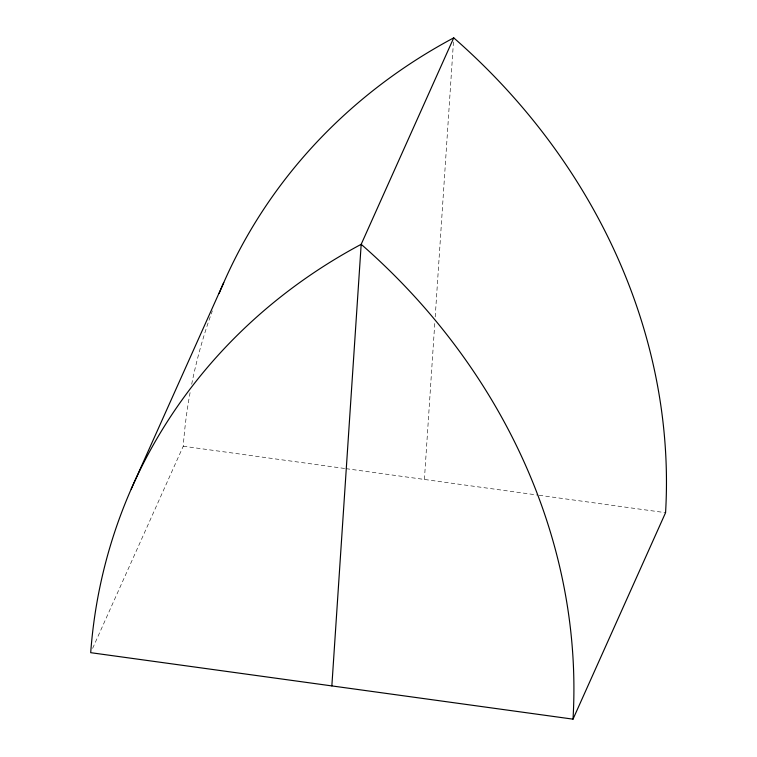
<?xml version="1.0" encoding="UTF-8"?>
<svg xmlns="http://www.w3.org/2000/svg" width="757" height="757" viewBox="0 0 757 757"><rect width="100%" height="100%" fill="white"/><g stroke="black" fill="none" stroke-linecap="round" stroke-linejoin="round"><path stroke-width="0.57" stroke-dasharray="3.79 2.84" d="M424.403 479.455L434.878 321.659M435.199 316.946L453.5 41.38M92.619 648.38L183.241 446.223A623.323 553.499 24.1 0 1 190.348 391.17M183.241 446.223L344.795 468.488M345.968 468.649L537.953 495.106M539.126 495.267L665.564 512.688M191.691 384.234A623.323 553.499 24.1 0 1 212.357 310.862"/><path stroke-width="1.14" d="M331.85 685.918L361.184 244.312L453.736 37.85A623.323 553.499 24.1 0 1 665.564 512.688L573.011 719.15L90.698 652.676A623.323 553.499 24.1 0 1 361.184 244.312A623.323 553.499 24.1 0 1 573.011 719.15M131.188 489.079L223.731 282.616M219.161 293.394A623.323 553.499 24.1 0 1 453.736 37.85"/></g></svg>
